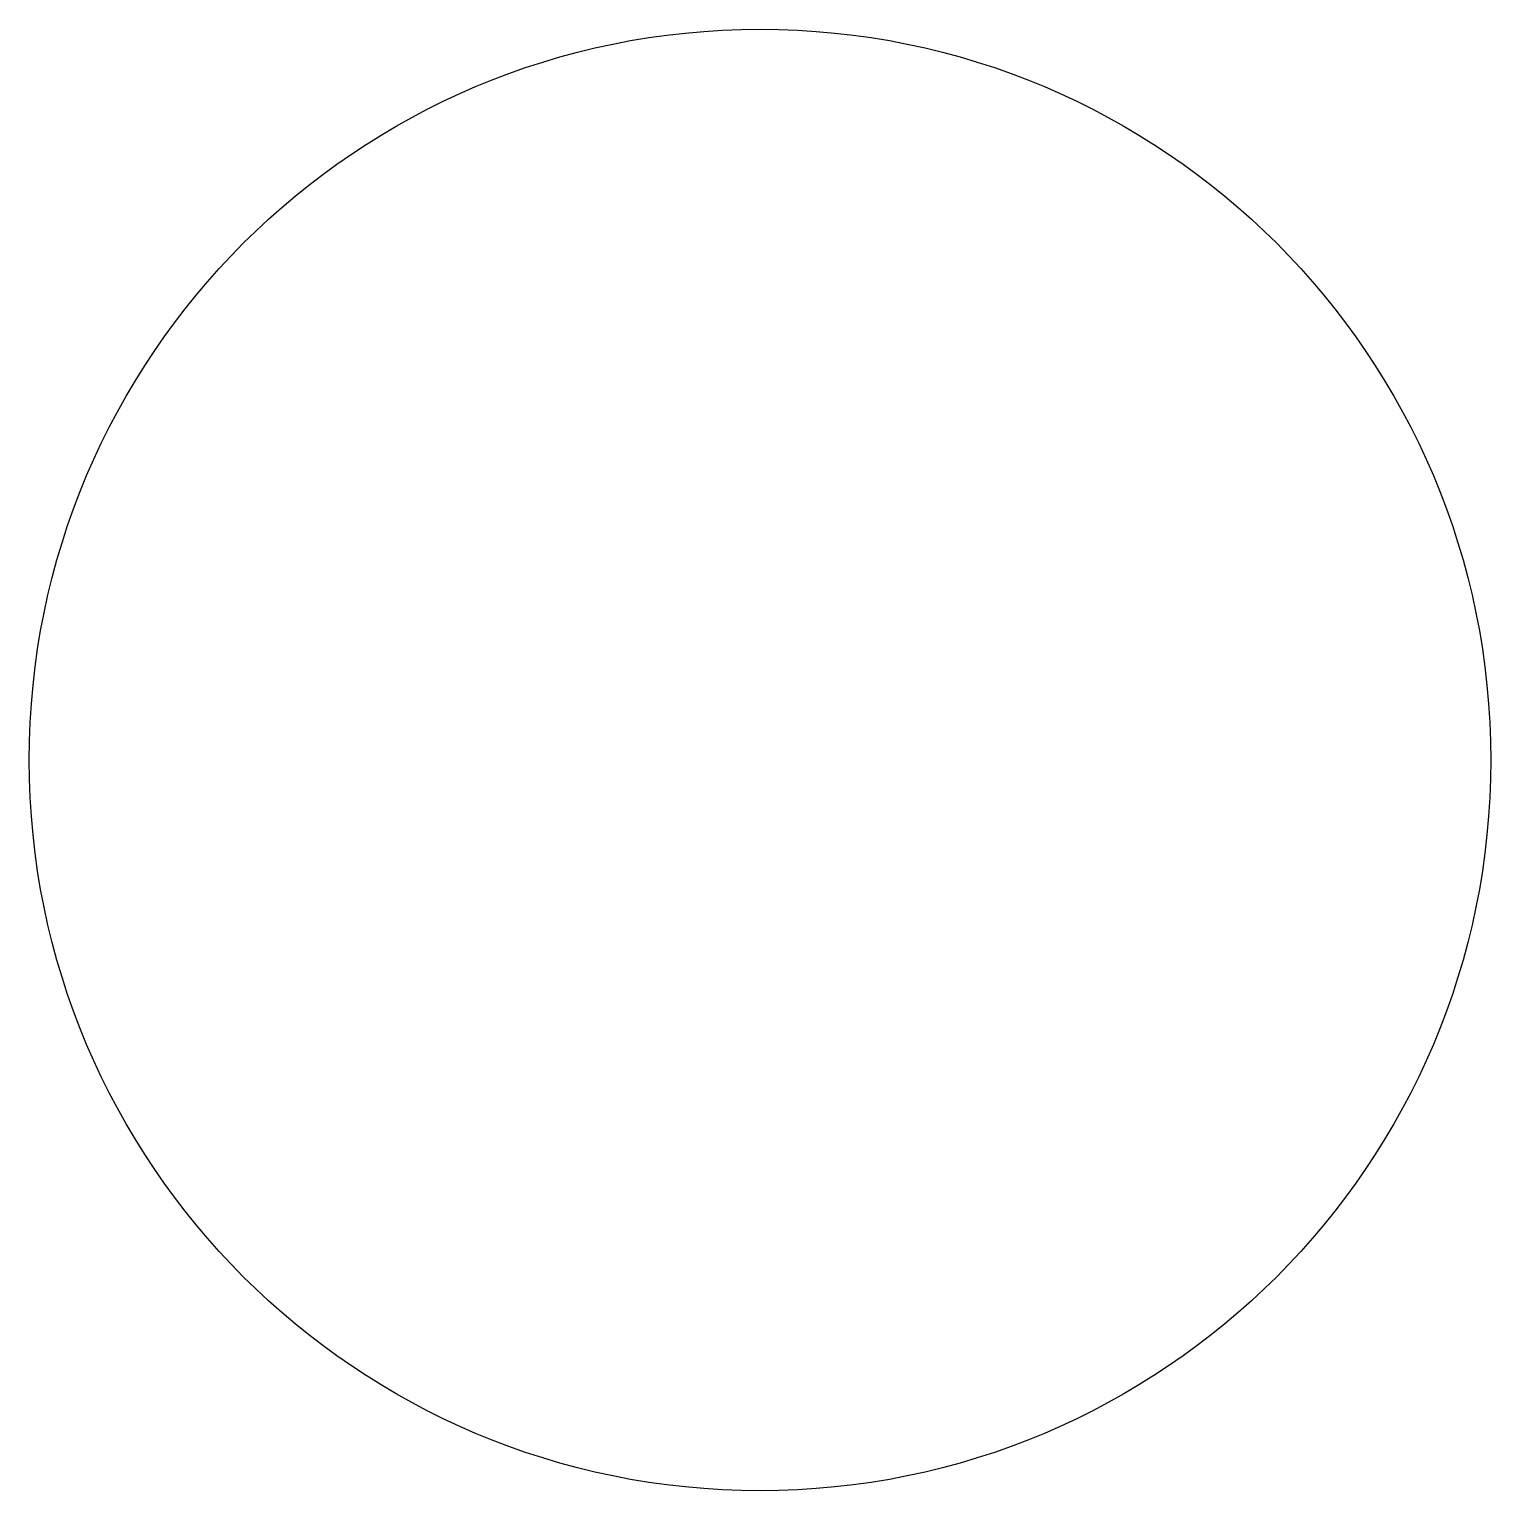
# Model space of a CAD drawing. Header units: millimetres. Extents: x 261 to 289, y -254 to -226.
import ezdxf

# ---------------------------------------------------------------- set-up
doc = ezdxf.new("R2010")
doc.units = ezdxf.units.MM
doc.layers.get('0').update_dxf_attribs({"linetype": 'CONTINUOUS'})

msp = doc.modelspace()

# ---------------------------------------------------------------- linework, layer by layer
msp.add_circle((275, -240), 14)

doc.saveas('drawing.dxf')
